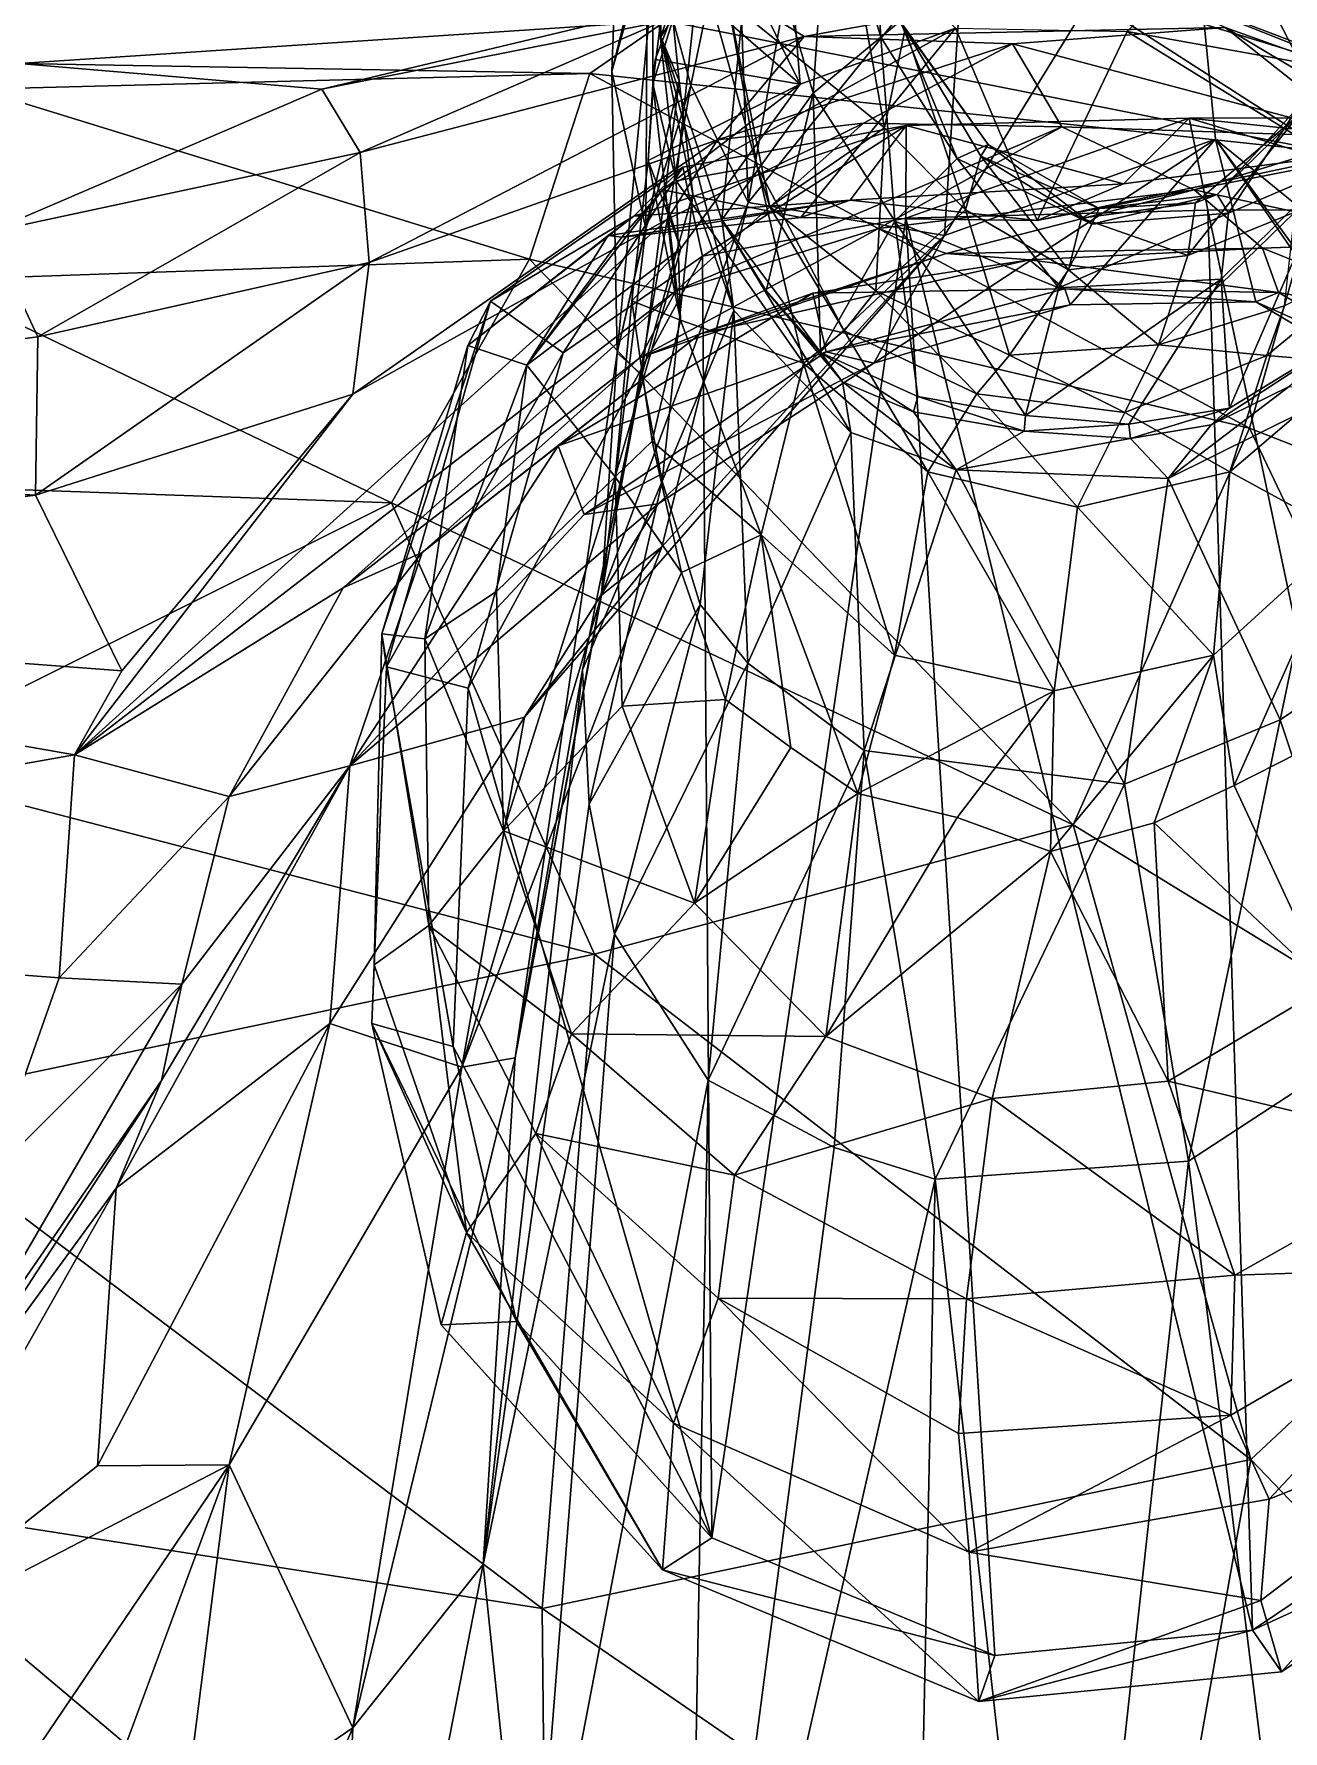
# Model space of a CAD drawing. Extents: x -0.26 to 0.26, y -1.1 to 1.11.
# Drawn here: x 0.0742 to 0.1836, y 0.744 to 0.8927 of the extents above; entities that cross this region are included whole.
import ezdxf

# ---------------------------------------------------------------- set-up
doc = ezdxf.new("R2010")
doc.units = 0
doc.layers.add('ZEBRA$LWO', color=1, linetype='CONTINUOUS')

msp = doc.modelspace()

# ---------------------------------------------------------------- linework, layer by layer
at = {"layer": 'ZEBRA$LWO'}
for points in [[(0.12909, 0.89244, 0.50943), (0.12852, 0.90753, 0.51658), (0.1393, 0.92347, 0.48211)], [(0.1373, 0.90521, 0.47294), (0.12909, 0.89244, 0.50943), (0.1393, 0.92347, 0.48211)], [(0.1357, 0.9072, 0.59267), (0.13675, 0.87795, 0.65113), (0.14386, 0.91793, 0.60715)], [(0.13675, 0.87795, 0.65113), (0.15564, 0.90132, 0.65645), (0.14386, 0.91793, 0.60715)], [(0.1248, 0.88942, 0.58368), (0.12792, 0.90214, 0.5841), (0.12579, 0.91569, 0.55968)], [(0.12908, 0.90463, 0.53537), (0.1248, 0.88942, 0.58368), (0.12579, 0.91569, 0.55968)], [(0.13387, 0.90344, 0.11984), (0.13963, 0.90881, 0.12067), (0.1413, 0.8883, 0.09453)], [(0.15491, 0.8932, 0.09333), (0.1413, 0.8883, 0.09453), (0.13963, 0.90881, 0.12067)], [(0.1438, 0.90766, 0.41906), (0.14732, 0.90909, 0.31534), (0.14838, 0.89243, 0.41516)], [(0.15007, 0.89382, 0.3609), (0.14838, 0.89243, 0.41516), (0.14732, 0.90909, 0.31534)], [(0.15394, 0.87505, 0.70804), (0.17767, 0.8835, 0.71496), (0.17513, 0.90944, 0.6594)], [(0.15564, 0.90132, 0.65645), (0.15394, 0.87505, 0.70804), (0.17513, 0.90944, 0.6594)], [(0.18532, 0.90877, 0.12072), (0.18459, 0.89029, 0.09337), (0.16993, 0.89292, 0.09315)], [(0.19653, 0.86815, 0.70785), (0.19295, 0.89633, 0.65559), (0.17513, 0.90944, 0.6594)], [(0.17767, 0.8835, 0.71496), (0.19653, 0.86815, 0.70785), (0.17513, 0.90944, 0.6594)], [(0.1357, 0.9072, 0.59267), (0.12792, 0.90214, 0.5841), (0.13173, 0.88823, 0.60837)], [(0.12852, 0.90753, 0.51658), (0.12909, 0.89244, 0.50943), (0.12908, 0.90463, 0.53537)], [(0.13675, 0.87795, 0.65113), (0.1357, 0.9072, 0.59267), (0.13173, 0.88823, 0.60837)], [(0.1373, 0.90521, 0.47294), (0.1438, 0.90766, 0.41906), (0.14244, 0.88753, 0.46525)], [(0.1438, 0.90766, 0.41906), (0.14838, 0.89243, 0.41516), (0.14244, 0.88753, 0.46525)], [(0.13062, 0.90602, 0.14025), (0.12841, 0.88834, 0.14063), (0.12836, 0.89873, 0.16842)], [(0.13062, 0.90602, 0.14025), (0.13114, 0.89713, 0.12066), (0.12841, 0.88834, 0.14063)], [(0.1248, 0.88942, 0.58368), (0.12908, 0.90463, 0.53537), (0.12528, 0.86476, 0.60342)], [(0.12528, 0.86476, 0.60342), (0.12908, 0.90463, 0.53537), (0.13072, 0.8886, 0.54796)], [(0.12908, 0.90463, 0.53537), (0.12909, 0.89244, 0.50943), (0.13072, 0.8886, 0.54796)], [(0.1373, 0.90521, 0.47294), (0.13445, 0.87642, 0.51104), (0.12909, 0.89244, 0.50943)], [(0.14244, 0.88753, 0.46525), (0.13445, 0.87642, 0.51104), (0.1373, 0.90521, 0.47294)], [(0.1413, 0.8883, 0.09453), (0.13114, 0.89713, 0.12066), (0.13387, 0.90344, 0.11984)], [(0.1248, 0.88942, 0.58368), (0.1278, 0.87564, 0.608), (0.12792, 0.90214, 0.5841)], [(0.12792, 0.90214, 0.5841), (0.1278, 0.87564, 0.608), (0.13173, 0.88823, 0.60837)], [(0.1456, 0.90169, 0.24518), (0.13497, 0.89557, 0.20434), (0.14869, 0.88447, 0.24436)], [(0.15394, 0.87505, 0.70804), (0.15564, 0.90132, 0.65645), (0.13675, 0.87795, 0.65113)], [(0.14869, 0.88447, 0.24436), (0.1505, 0.89311, 0.30582), (0.1456, 0.90169, 0.24518)], [(0.13045, 0.87983, 0.16866), (0.13251, 0.89913, 0.18633), (0.12836, 0.89873, 0.16842)], [(0.12836, 0.89873, 0.16842), (0.12841, 0.88834, 0.14063), (0.13045, 0.87983, 0.16866)], [(0.13753, 0.88108, 0.18642), (0.13251, 0.89913, 0.18633), (0.13045, 0.87983, 0.16866)], [(0.13753, 0.88108, 0.18642), (0.13497, 0.89557, 0.20434), (0.13251, 0.89913, 0.18633)], [(0.13529, 0.89644, 1.02594), (0.0994, 0.88786, 1.05006), (0.12955, 0.89386, 1.0734)], [(0.13529, 0.89644, 1.02594), (0.10276, 0.88231, 1.01723), (0.0994, 0.88786, 1.05006)], [(0.10276, 0.88231, 1.01723), (0.13529, 0.89644, 1.02594), (0.14166, 0.89248, 0.98624)], [(0.12841, 0.88834, 0.14063), (0.13114, 0.89713, 0.12066), (0.1286, 0.89046, 0.11693)], [(0.1286, 0.89046, 0.11693), (0.13114, 0.89713, 0.12066), (0.1413, 0.8883, 0.09453)], [(0.16423, 0.89739, 1.04369), (0.12955, 0.89386, 1.0734), (0.18753, 0.88239, 1.0994)], [(0.13529, 0.89644, 1.02594), (0.16993, 0.89759, 1.0053), (0.14166, 0.89248, 0.98624)], [(0.16993, 0.89759, 1.0053), (0.17851, 0.89327, 0.96837), (0.14166, 0.89248, 0.98624)], [(0.16993, 0.89759, 1.0053), (0.16423, 0.89739, 1.04369), (0.19599, 0.88765, 1.03406)], [(0.19599, 0.88765, 1.03406), (0.16423, 0.89739, 1.04369), (0.18753, 0.88239, 1.0994)], [(0.20184, 0.88492, 0.99163), (0.16993, 0.89759, 1.0053), (0.19599, 0.88765, 1.03406)], [(0.20184, 0.88492, 0.99163), (0.17851, 0.89327, 0.96837), (0.16993, 0.89759, 1.0053)], [(0.13865, 0.87757, 0.20368), (0.13497, 0.89557, 0.20434), (0.13753, 0.88108, 0.18642)], [(0.13497, 0.89557, 0.20434), (0.13865, 0.87757, 0.20368), (0.14869, 0.88447, 0.24436)], [(0.12955, 0.89386, 1.0734), (0.07292, 0.8901, 1.0899), (0.12288, 0.88924, 1.13991)], [(0.07292, 0.8901, 1.0899), (0.12955, 0.89386, 1.0734), (0.0994, 0.88786, 1.05006)], [(0.12955, 0.89386, 1.0734), (0.12288, 0.88924, 1.13991), (0.18753, 0.88239, 1.0994)], [(0.15505, 0.8818, 0.41092), (0.14838, 0.89243, 0.41516), (0.15007, 0.89382, 0.3609)], [(0.15777, 0.88303, 0.35935), (0.15505, 0.8818, 0.41092), (0.15007, 0.89382, 0.3609)], [(0.15007, 0.89382, 0.3609), (0.1505, 0.89311, 0.30582), (0.15777, 0.88303, 0.35935)], [(0.10355, 0.87269, 0.98981), (0.10276, 0.88231, 1.01723), (0.14166, 0.89248, 0.98624)], [(0.13406, 0.88342, 0.95891), (0.10355, 0.87269, 0.98981), (0.14166, 0.89248, 0.98624)], [(0.13548, 0.86848, 0.54179), (0.12909, 0.89244, 0.50943), (0.13445, 0.87642, 0.51104)], [(0.13191, 0.87868, 0.54497), (0.12909, 0.89244, 0.50943), (0.13548, 0.86848, 0.54179)], [(0.12909, 0.89244, 0.50943), (0.13191, 0.87868, 0.54497), (0.13072, 0.8886, 0.54796)], [(0.15491, 0.8932, 0.09333), (0.12926, 0.87904, 0.06566), (0.1413, 0.8883, 0.09453)], [(0.15491, 0.8932, 0.09333), (0.14136, 0.87662, 0.04307), (0.12926, 0.87904, 0.06566)], [(0.15991, 0.89183, 0.94774), (0.13406, 0.88342, 0.95891), (0.14166, 0.89248, 0.98624)], [(0.14136, 0.87662, 0.04307), (0.15491, 0.8932, 0.09333), (0.16205, 0.87636, 0.04014)], [(0.17851, 0.89327, 0.96837), (0.15991, 0.89183, 0.94774), (0.14166, 0.89248, 0.98624)], [(0.14244, 0.88753, 0.46525), (0.14838, 0.89243, 0.41516), (0.1496, 0.87629, 0.4598)], [(0.15505, 0.8818, 0.41092), (0.1496, 0.87629, 0.4598), (0.14838, 0.89243, 0.41516)], [(0.14869, 0.88447, 0.24436), (0.15579, 0.87731, 0.24793), (0.1505, 0.89311, 0.30582)], [(0.15712, 0.882, 0.30488), (0.15777, 0.88303, 0.35935), (0.1505, 0.89311, 0.30582)], [(0.15712, 0.882, 0.30488), (0.1505, 0.89311, 0.30582), (0.15579, 0.87731, 0.24793)], [(0.15491, 0.8932, 0.09333), (0.16993, 0.89292, 0.09315), (0.16205, 0.87636, 0.04014)], [(0.19061, 0.8837, 0.92411), (0.15991, 0.89183, 0.94774), (0.17851, 0.89327, 0.96837)], [(0.16993, 0.89292, 0.09315), (0.18791, 0.88181, 0.04193), (0.16205, 0.87636, 0.04014)], [(0.18459, 0.89029, 0.09337), (0.18791, 0.88181, 0.04193), (0.16993, 0.89292, 0.09315)], [(0.17851, 0.89327, 0.96837), (0.20184, 0.88492, 0.99163), (0.2104, 0.87428, 0.954)], [(0.19061, 0.8837, 0.92411), (0.17851, 0.89327, 0.96837), (0.2104, 0.87428, 0.954)], [(0.1413, 0.8883, 0.09453), (0.12798, 0.88161, 0.11502), (0.1286, 0.89046, 0.11693)], [(0.1286, 0.89046, 0.11693), (0.12798, 0.88161, 0.11502), (0.12841, 0.88834, 0.14063)], [(0.15991, 0.89183, 0.94774), (0.14686, 0.88489, 0.9319), (0.13406, 0.88342, 0.95891)], [(0.14686, 0.88489, 0.9319), (0.15991, 0.89183, 0.94774), (0.16422, 0.88456, 0.91773)], [(0.15991, 0.89183, 0.94774), (0.19061, 0.8837, 0.92411), (0.16422, 0.88456, 0.91773)], [(0.07292, 0.8901, 1.0899), (0.06928, 0.88786, 1.15517), (0.12288, 0.88924, 1.13991)], [(0.12288, 0.88924, 1.13991), (0.06928, 0.88786, 1.15517), (0.11761, 0.87297, 1.19137)], [(0.0994, 0.88786, 1.05006), (0.07022, 0.87534, 1.03947), (0.07292, 0.8901, 1.0899)], [(0.12288, 0.88924, 1.13991), (0.11761, 0.87297, 1.19137), (0.18065, 0.85816, 1.17613)], [(0.18753, 0.88239, 1.0994), (0.12288, 0.88924, 1.13991), (0.18065, 0.85816, 1.17613)], [(0.1278, 0.87564, 0.608), (0.1248, 0.88942, 0.58368), (0.12528, 0.86476, 0.60342)], [(0.06928, 0.88786, 1.15517), (0.06481, 0.87115, 1.21179), (0.11761, 0.87297, 1.19137)], [(0.0994, 0.88786, 1.05006), (0.10276, 0.88231, 1.01723), (0.07022, 0.87534, 1.03947)], [(0.13173, 0.88823, 0.60837), (0.1239, 0.84354, 0.65109), (0.13675, 0.87795, 0.65113)], [(0.13173, 0.88823, 0.60837), (0.1278, 0.87564, 0.608), (0.1239, 0.84354, 0.65109)], [(0.12743, 0.86284, 0.57875), (0.12528, 0.86476, 0.60342), (0.13072, 0.8886, 0.54796)], [(0.13191, 0.87868, 0.54497), (0.12743, 0.86284, 0.57875), (0.13072, 0.8886, 0.54796)], [(0.13083, 0.86762, 0.14065), (0.12841, 0.88834, 0.14063), (0.12798, 0.88161, 0.11502)], [(0.1413, 0.8883, 0.09453), (0.13084, 0.87392, 0.09725), (0.12798, 0.88161, 0.11502)], [(0.13083, 0.86762, 0.14065), (0.13045, 0.87983, 0.16866), (0.12841, 0.88834, 0.14063)], [(0.13084, 0.87392, 0.09725), (0.1413, 0.8883, 0.09453), (0.12926, 0.87904, 0.06566)], [(0.13833, 0.87021, 0.5084), (0.13445, 0.87642, 0.51104), (0.14244, 0.88753, 0.46525)], [(0.14308, 0.86479, 0.50754), (0.13833, 0.87021, 0.5084), (0.14244, 0.88753, 0.46525)], [(0.1496, 0.87629, 0.4598), (0.14308, 0.86479, 0.50754), (0.14244, 0.88753, 0.46525)], [(0.18489, 0.88624, 0.36129), (0.17782, 0.87864, 0.35959), (0.1849, 0.88556, 0.30604)], [(0.17882, 0.87701, 0.41103), (0.17782, 0.87864, 0.35959), (0.18489, 0.88624, 0.36129)], [(0.188, 0.88095, 0.45896), (0.17882, 0.87701, 0.41103), (0.18489, 0.88624, 0.36129)], [(0.15059, 0.88469, 0.00948), (0.13103, 0.88102, 0.00948), (0.12675, 0.87673, 0.02046)], [(0.12675, 0.87673, 0.02046), (0.14569, 0.87815, 0.02373), (0.15059, 0.88469, 0.00948)], [(0.13406, 0.88342, 0.95891), (0.14686, 0.88489, 0.9319), (0.12969, 0.87647, 0.94011)], [(0.14686, 0.88489, 0.9319), (0.13042, 0.87019, 0.91968), (0.12969, 0.87647, 0.94011)], [(0.13042, 0.87019, 0.91968), (0.14686, 0.88489, 0.9319), (0.16422, 0.88456, 0.91773)], [(0.14816, 0.87565, 0.89942), (0.13042, 0.87019, 0.91968), (0.16422, 0.88456, 0.91773)], [(0.13276, 0.87325, 0.00033), (0.13103, 0.88102, 0.00948), (0.15059, 0.88469, 0.00948)], [(0.15055, 0.87658, 0.00033), (0.13276, 0.87325, 0.00033), (0.15059, 0.88469, 0.00948)], [(0.15059, 0.88469, 0.00948), (0.14569, 0.87815, 0.02373), (0.16963, 0.87956, 0.02107)], [(0.1758, 0.87905, 0.88434), (0.14816, 0.87565, 0.89942), (0.16422, 0.88456, 0.91773)], [(0.15055, 0.87658, 0.00033), (0.15059, 0.88469, 0.00948), (0.17537, 0.88532, 0.00948)], [(0.177, 0.87726, 0.00033), (0.15055, 0.87658, 0.00033), (0.17537, 0.88532, 0.00948)], [(0.16963, 0.87956, 0.02107), (0.17537, 0.88532, 0.00948), (0.15059, 0.88469, 0.00948)], [(0.19061, 0.8837, 0.92411), (0.1758, 0.87905, 0.88434), (0.16422, 0.88456, 0.91773)], [(0.16963, 0.87956, 0.02107), (0.19649, 0.88313, 0.0236), (0.17537, 0.88532, 0.00948)], [(0.17592, 0.8779, 0.30497), (0.17526, 0.87331, 0.24838), (0.1849, 0.88556, 0.30604)], [(0.18461, 0.87708, 0.24519), (0.1849, 0.88556, 0.30604), (0.17526, 0.87331, 0.24838)], [(0.17537, 0.88532, 0.00948), (0.19999, 0.88536, 0.00948), (0.20196, 0.8773, 0.00033)], [(0.19649, 0.88313, 0.0236), (0.19999, 0.88536, 0.00948), (0.17537, 0.88532, 0.00948)], [(0.20196, 0.8773, 0.00033), (0.177, 0.87726, 0.00033), (0.17537, 0.88532, 0.00948)], [(0.17592, 0.8779, 0.30497), (0.1849, 0.88556, 0.30604), (0.17782, 0.87864, 0.35959)], [(0.10212, 0.86116, 0.96569), (0.13406, 0.88342, 0.95891), (0.12969, 0.87647, 0.94011)], [(0.13406, 0.88342, 0.95891), (0.10212, 0.86116, 0.96569), (0.10355, 0.87269, 0.98981)], [(0.13865, 0.87757, 0.20368), (0.14793, 0.87019, 0.2033), (0.14869, 0.88447, 0.24436)], [(0.15394, 0.87505, 0.70804), (0.14775, 0.86387, 0.76517), (0.17767, 0.8835, 0.71496)], [(0.17767, 0.8835, 0.71496), (0.14775, 0.86387, 0.76517), (0.16495, 0.86897, 0.7732)], [(0.14793, 0.87019, 0.2033), (0.15579, 0.87731, 0.24793), (0.14869, 0.88447, 0.24436)], [(0.15505, 0.8818, 0.41092), (0.15777, 0.88303, 0.35935), (0.16685, 0.87605, 0.40949)], [(0.15777, 0.88303, 0.35935), (0.15712, 0.882, 0.30488), (0.16748, 0.87742, 0.35836)], [(0.16748, 0.87742, 0.35836), (0.16685, 0.87605, 0.40949), (0.15777, 0.88303, 0.35935)], [(0.16963, 0.87956, 0.02107), (0.16205, 0.87636, 0.04014), (0.19649, 0.88313, 0.0236)], [(0.18791, 0.88181, 0.04193), (0.19649, 0.88313, 0.0236), (0.16205, 0.87636, 0.04014)], [(0.16495, 0.86897, 0.7732), (0.18121, 0.86923, 0.77858), (0.17767, 0.8835, 0.71496)], [(0.1758, 0.87905, 0.88434), (0.19061, 0.8837, 0.92411), (0.19665, 0.87448, 0.87718)], [(0.19653, 0.86815, 0.70785), (0.17767, 0.8835, 0.71496), (0.20037, 0.85232, 0.76675)], [(0.19195, 0.86288, 0.77362), (0.20037, 0.85232, 0.76675), (0.17767, 0.8835, 0.71496)], [(0.18121, 0.86923, 0.77858), (0.19195, 0.86288, 0.77362), (0.17767, 0.8835, 0.71496)], [(0.10276, 0.88231, 1.01723), (0.07455, 0.86617, 1.0118), (0.07022, 0.87534, 1.03947)], [(0.10355, 0.87269, 0.98981), (0.07455, 0.86617, 1.0118), (0.10276, 0.88231, 1.01723)], [(0.12656, 0.86932, 0.11312), (0.12798, 0.88161, 0.11502), (0.13084, 0.87392, 0.09725)], [(0.13083, 0.86762, 0.14065), (0.12798, 0.88161, 0.11502), (0.12656, 0.86932, 0.11312)], [(0.1496, 0.87629, 0.4598), (0.15505, 0.8818, 0.41092), (0.16396, 0.87047, 0.45791)], [(0.15505, 0.8818, 0.41092), (0.16685, 0.87605, 0.40949), (0.16396, 0.87047, 0.45791)], [(0.15712, 0.882, 0.30488), (0.15579, 0.87731, 0.24793), (0.16479, 0.87205, 0.24777)], [(0.15712, 0.882, 0.30488), (0.16594, 0.87656, 0.30422), (0.16748, 0.87742, 0.35836)], [(0.16594, 0.87656, 0.30422), (0.15712, 0.882, 0.30488), (0.16479, 0.87205, 0.24777)], [(0.18753, 0.88239, 1.0994), (0.18065, 0.85816, 1.17613), (0.22106, 0.84231, 1.14927)], [(0.12055, 0.86477, 0.00033), (0.11417, 0.86931, 0.00948), (0.13103, 0.88102, 0.00948)], [(0.12675, 0.87673, 0.02046), (0.13103, 0.88102, 0.00948), (0.11417, 0.86931, 0.00948)], [(0.13276, 0.87325, 0.00033), (0.12055, 0.86477, 0.00033), (0.13103, 0.88102, 0.00948)], [(0.14159, 0.86386, 0.16851), (0.13753, 0.88108, 0.18642), (0.13045, 0.87983, 0.16866)], [(0.14516, 0.86669, 0.18602), (0.13753, 0.88108, 0.18642), (0.14159, 0.86386, 0.16851)], [(0.14516, 0.86669, 0.18602), (0.13865, 0.87757, 0.20368), (0.13753, 0.88108, 0.18642)], [(0.17891, 0.85993, 0.50674), (0.17818, 0.87121, 0.45955), (0.188, 0.88095, 0.45896)], [(0.17882, 0.87701, 0.41103), (0.188, 0.88095, 0.45896), (0.17818, 0.87121, 0.45955)], [(0.18989, 0.86664, 0.50785), (0.17891, 0.85993, 0.50674), (0.188, 0.88095, 0.45896)], [(0.11737, 0.8637, 0.05783), (0.12926, 0.87904, 0.06566), (0.12568, 0.87491, 0.04474)], [(0.11737, 0.8637, 0.05783), (0.13084, 0.87392, 0.09725), (0.12926, 0.87904, 0.06566)], [(0.14136, 0.87662, 0.04307), (0.12568, 0.87491, 0.04474), (0.12926, 0.87904, 0.06566)], [(0.12923, 0.85352, 0.57605), (0.12743, 0.86284, 0.57875), (0.13191, 0.87868, 0.54497)], [(0.12923, 0.85352, 0.57605), (0.13191, 0.87868, 0.54497), (0.13548, 0.86848, 0.54179)], [(0.13045, 0.87983, 0.16866), (0.13083, 0.86762, 0.14065), (0.14159, 0.86386, 0.16851)], [(0.16963, 0.87956, 0.02107), (0.14569, 0.87815, 0.02373), (0.16205, 0.87636, 0.04014)], [(0.14816, 0.87565, 0.89942), (0.1758, 0.87905, 0.88434), (0.1541, 0.87347, 0.87141)], [(0.1541, 0.87347, 0.87141), (0.1758, 0.87905, 0.88434), (0.18178, 0.87394, 0.84845)], [(0.17882, 0.87701, 0.41103), (0.16685, 0.87605, 0.40949), (0.17782, 0.87864, 0.35959)], [(0.16748, 0.87742, 0.35836), (0.17782, 0.87864, 0.35959), (0.16685, 0.87605, 0.40949)], [(0.17592, 0.8779, 0.30497), (0.17782, 0.87864, 0.35959), (0.16748, 0.87742, 0.35836)], [(0.1758, 0.87905, 0.88434), (0.19665, 0.87448, 0.87718), (0.18178, 0.87394, 0.84845)], [(0.13675, 0.87795, 0.65113), (0.1239, 0.84354, 0.65109), (0.12918, 0.84779, 0.69874)], [(0.14569, 0.87815, 0.02373), (0.12448, 0.87506, 0.03698), (0.12568, 0.87491, 0.04474)], [(0.14569, 0.87815, 0.02373), (0.12675, 0.87673, 0.02046), (0.12448, 0.87506, 0.03698)], [(0.12568, 0.87491, 0.04474), (0.14136, 0.87662, 0.04307), (0.14569, 0.87815, 0.02373)], [(0.12918, 0.84779, 0.69874), (0.15394, 0.87505, 0.70804), (0.13675, 0.87795, 0.65113)], [(0.14793, 0.87019, 0.2033), (0.13865, 0.87757, 0.20368), (0.14516, 0.86669, 0.18602)], [(0.14569, 0.87815, 0.02373), (0.14136, 0.87662, 0.04307), (0.16205, 0.87636, 0.04014)], [(0.14793, 0.87019, 0.2033), (0.15964, 0.86456, 0.20324), (0.15579, 0.87731, 0.24793)], [(0.15055, 0.87658, 0.00033), (0.177, 0.87726, 0.00033), (0.1809, 0.75288, 0.00033)], [(0.16479, 0.87205, 0.24777), (0.15579, 0.87731, 0.24793), (0.15964, 0.86456, 0.20324)], [(0.17592, 0.8779, 0.30497), (0.16594, 0.87656, 0.30422), (0.17526, 0.87331, 0.24838)], [(0.16594, 0.87656, 0.30422), (0.17592, 0.8779, 0.30497), (0.16748, 0.87742, 0.35836)], [(0.17267, 0.86547, 0.20355), (0.18373, 0.8689, 0.20418), (0.18461, 0.87708, 0.24519)], [(0.17526, 0.87331, 0.24838), (0.17267, 0.86547, 0.20355), (0.18461, 0.87708, 0.24519)], [(0.177, 0.87726, 0.00033), (0.20196, 0.8773, 0.00033), (0.20052, 0.76605, 0.00033)], [(0.20052, 0.76605, 0.00033), (0.1809, 0.75288, 0.00033), (0.177, 0.87726, 0.00033)], [(0.07776, 0.82956, 0.94774), (0.10212, 0.86116, 0.96569), (0.12969, 0.87647, 0.94011)], [(0.13042, 0.87019, 0.91968), (0.07776, 0.82956, 0.94774), (0.12969, 0.87647, 0.94011)], [(0.11417, 0.86931, 0.00948), (0.11219, 0.8654, 0.02754), (0.12675, 0.87673, 0.02046)], [(0.12675, 0.87673, 0.02046), (0.11219, 0.8654, 0.02754), (0.12448, 0.87506, 0.03698)], [(0.1278, 0.87564, 0.608), (0.12528, 0.86476, 0.60342), (0.1239, 0.84354, 0.65109)], [(0.13042, 0.87019, 0.91968), (0.14816, 0.87565, 0.89942), (0.12729, 0.86435, 0.89214)], [(0.14816, 0.87565, 0.89942), (0.1541, 0.87347, 0.87141), (0.12729, 0.86435, 0.89214)], [(0.13357, 0.76097, 0.00033), (0.13276, 0.87325, 0.00033), (0.15055, 0.87658, 0.00033)], [(0.15835, 0.75067, 0.00033), (0.13357, 0.76097, 0.00033), (0.15055, 0.87658, 0.00033)], [(0.13445, 0.87642, 0.51104), (0.145, 0.86223, 0.52879), (0.14573, 0.85779, 0.54937)], [(0.13833, 0.87021, 0.5084), (0.145, 0.86223, 0.52879), (0.13445, 0.87642, 0.51104)], [(0.13548, 0.86848, 0.54179), (0.13445, 0.87642, 0.51104), (0.14573, 0.85779, 0.54937)], [(0.15162, 0.86094, 0.50608), (0.14308, 0.86479, 0.50754), (0.1496, 0.87629, 0.4598)], [(0.1496, 0.87629, 0.4598), (0.16103, 0.85927, 0.50509), (0.15162, 0.86094, 0.50608)], [(0.16396, 0.87047, 0.45791), (0.16103, 0.85927, 0.50509), (0.1496, 0.87629, 0.4598)], [(0.1809, 0.75288, 0.00033), (0.15835, 0.75067, 0.00033), (0.15055, 0.87658, 0.00033)], [(0.17882, 0.87701, 0.41103), (0.17818, 0.87121, 0.45955), (0.16396, 0.87047, 0.45791)], [(0.16685, 0.87605, 0.40949), (0.17882, 0.87701, 0.41103), (0.16396, 0.87047, 0.45791)], [(0.16479, 0.87205, 0.24777), (0.17526, 0.87331, 0.24838), (0.16594, 0.87656, 0.30422)], [(0, 0.85657, 1.01883), (0.07022, 0.87534, 1.03947), (0.07455, 0.86617, 1.0118)], [(0.11219, 0.8654, 0.02754), (0.11737, 0.8637, 0.05783), (0.12448, 0.87506, 0.03698)], [(0.15394, 0.87505, 0.70804), (0.12918, 0.84779, 0.69874), (0.11716, 0.83286, 0.75024)], [(0.15394, 0.87505, 0.70804), (0.11716, 0.83286, 0.75024), (0.12888, 0.85154, 0.76283)], [(0.11737, 0.8637, 0.05783), (0.12568, 0.87491, 0.04474), (0.12448, 0.87506, 0.03698)], [(0.12888, 0.85154, 0.76283), (0.14775, 0.86387, 0.76517), (0.15394, 0.87505, 0.70804)], [(0.19665, 0.87448, 0.87718), (0.19832, 0.86737, 0.83965), (0.18178, 0.87394, 0.84845)], [(0.1055, 0.85162, 1.23908), (0.11761, 0.87297, 1.19137), (0.06481, 0.87115, 1.21179)], [(0.10355, 0.87269, 0.98981), (0.10212, 0.86116, 0.96569), (0.07435, 0.85231, 0.98462)], [(0.07455, 0.86617, 1.0118), (0.10355, 0.87269, 0.98981), (0.07435, 0.85231, 0.98462)], [(0.11761, 0.87297, 1.19137), (0.1055, 0.85162, 1.23908), (0.16521, 0.82344, 1.22453)], [(0.11222, 0.83541, 0.00033), (0.12055, 0.86477, 0.00033), (0.13276, 0.87325, 0.00033)], [(0.11222, 0.83541, 0.00033), (0.13276, 0.87325, 0.00033), (0.13357, 0.76097, 0.00033)], [(0.12511, 0.85391, 0.09927), (0.13084, 0.87392, 0.09725), (0.11737, 0.8637, 0.05783)], [(0.16521, 0.82344, 1.22453), (0.18065, 0.85816, 1.17613), (0.11761, 0.87297, 1.19137)], [(0.12656, 0.86932, 0.11312), (0.13084, 0.87392, 0.09725), (0.12511, 0.85391, 0.09927)], [(0.1541, 0.87347, 0.87141), (0.13254, 0.86643, 0.85933), (0.12729, 0.86435, 0.89214)], [(0.1614, 0.87292, 0.83834), (0.13254, 0.86643, 0.85933), (0.1541, 0.87347, 0.87141)], [(0.13254, 0.86643, 0.85933), (0.1614, 0.87292, 0.83834), (0.14242, 0.86999, 0.83131)], [(0.1614, 0.87292, 0.83834), (0.16447, 0.87038, 0.80552), (0.14242, 0.86999, 0.83131)], [(0.1614, 0.87292, 0.83834), (0.1541, 0.87347, 0.87141), (0.18178, 0.87394, 0.84845)], [(0.18318, 0.87005, 0.8142), (0.1614, 0.87292, 0.83834), (0.18178, 0.87394, 0.84845)], [(0.16447, 0.87038, 0.80552), (0.1614, 0.87292, 0.83834), (0.18318, 0.87005, 0.8142)], [(0.17267, 0.86547, 0.20355), (0.17526, 0.87331, 0.24838), (0.16479, 0.87205, 0.24777)], [(0.19832, 0.86737, 0.83965), (0.18318, 0.87005, 0.8142), (0.18178, 0.87394, 0.84845)], [(0.19359, 0.87395, 0.18641), (0.18216, 0.86453, 0.18601), (0.19007, 0.86386, 0.1685)], [(0.19359, 0.87395, 0.18641), (0.18373, 0.8689, 0.20418), (0.18216, 0.86453, 0.18601)], [(0.06481, 0.87115, 1.21179), (0.06173, 0.85317, 1.24788), (0.1055, 0.85162, 1.23908)], [(0.15964, 0.86456, 0.20324), (0.17267, 0.86547, 0.20355), (0.16479, 0.87205, 0.24777)], [(0.17008, 0.85851, 0.50572), (0.16103, 0.85927, 0.50509), (0.17818, 0.87121, 0.45955)], [(0.16396, 0.87047, 0.45791), (0.17818, 0.87121, 0.45955), (0.16103, 0.85927, 0.50509)], [(0.17891, 0.85993, 0.50674), (0.17008, 0.85851, 0.50572), (0.17818, 0.87121, 0.45955)], [(0.10128, 0.84418, 0.91095), (0.07776, 0.82956, 0.94774), (0.13042, 0.87019, 0.91968)], [(0.10128, 0.84418, 0.91095), (0.13042, 0.87019, 0.91968), (0.12729, 0.86435, 0.89214)], [(0.12011, 0.85662, 0.82902), (0.13254, 0.86643, 0.85933), (0.14242, 0.86999, 0.83131)], [(0.14357, 0.86485, 0.79934), (0.12011, 0.85662, 0.82902), (0.14242, 0.86999, 0.83131)], [(0.145, 0.86223, 0.52879), (0.13833, 0.87021, 0.5084), (0.14308, 0.86479, 0.50754)], [(0.16447, 0.87038, 0.80552), (0.14357, 0.86485, 0.79934), (0.14242, 0.86999, 0.83131)], [(0.16495, 0.86897, 0.7732), (0.14357, 0.86485, 0.79934), (0.16447, 0.87038, 0.80552)], [(0.15678, 0.86117, 0.1858), (0.14793, 0.87019, 0.2033), (0.14516, 0.86669, 0.18602)], [(0.15964, 0.86456, 0.20324), (0.14793, 0.87019, 0.2033), (0.15678, 0.86117, 0.1858)], [(0.16447, 0.87038, 0.80552), (0.18318, 0.87005, 0.8142), (0.18121, 0.86923, 0.77858)], [(0.16495, 0.86897, 0.7732), (0.16447, 0.87038, 0.80552), (0.18121, 0.86923, 0.77858)], [(0.18318, 0.87005, 0.8142), (0.19604, 0.86262, 0.80632), (0.18121, 0.86923, 0.77858)], [(0.18318, 0.87005, 0.8142), (0.19832, 0.86737, 0.83965), (0.19604, 0.86262, 0.80632)], [(0.11417, 0.86931, 0.00948), (0.10508, 0.83728, 0.00948), (0.10466, 0.84016, 0.02394)], [(0.10466, 0.84016, 0.02394), (0.11219, 0.8654, 0.02754), (0.11417, 0.86931, 0.00948)], [(0.10508, 0.83728, 0.00948), (0.11417, 0.86931, 0.00948), (0.12055, 0.86477, 0.00033)], [(0.12833, 0.85704, 0.11518), (0.12656, 0.86932, 0.11312), (0.12511, 0.85391, 0.09927)], [(0.12656, 0.86932, 0.11312), (0.12833, 0.85704, 0.11518), (0.13083, 0.86762, 0.14065)], [(0.13255, 0.84272, 0.57745), (0.12923, 0.85352, 0.57605), (0.13548, 0.86848, 0.54179)], [(0.13255, 0.84272, 0.57745), (0.13548, 0.86848, 0.54179), (0.13673, 0.83758, 0.5811)], [(0.13673, 0.83758, 0.5811), (0.13548, 0.86848, 0.54179), (0.14573, 0.85779, 0.54937)], [(0.14357, 0.86485, 0.79934), (0.16495, 0.86897, 0.7732), (0.14775, 0.86387, 0.76517)], [(0.18373, 0.8689, 0.20418), (0.17267, 0.86547, 0.20355), (0.18216, 0.86453, 0.18601)], [(0.19604, 0.86262, 0.80632), (0.19195, 0.86288, 0.77362), (0.18121, 0.86923, 0.77858)], [(0.13083, 0.86762, 0.14065), (0.12833, 0.85704, 0.11518), (0.13789, 0.84883, 0.14042)], [(0.13083, 0.86762, 0.14065), (0.13789, 0.84883, 0.14042), (0.14159, 0.86386, 0.16851)], [(0.15249, 0.85435, 0.16837), (0.14516, 0.86669, 0.18602), (0.14159, 0.86386, 0.16851)], [(0.15678, 0.86117, 0.1858), (0.14516, 0.86669, 0.18602), (0.15249, 0.85435, 0.16837)], [(0.07455, 0.86617, 1.0118), (0.07435, 0.85231, 0.98462), (0, 0.85657, 1.01883)], [(0.11219, 0.8654, 0.02754), (0.10466, 0.84016, 0.02394), (0.10843, 0.83971, 0.04638)], [(0.13254, 0.86643, 0.85933), (0.10821, 0.84728, 0.86428), (0.12729, 0.86435, 0.89214)], [(0.12011, 0.85662, 0.82902), (0.10821, 0.84728, 0.86428), (0.13254, 0.86643, 0.85933)], [(0.10843, 0.83971, 0.04638), (0.11737, 0.8637, 0.05783), (0.11219, 0.8654, 0.02754)], [(0.17267, 0.86547, 0.20355), (0.15964, 0.86456, 0.20324), (0.16972, 0.85954, 0.18579)], [(0.18216, 0.86453, 0.18601), (0.17267, 0.86547, 0.20355), (0.16972, 0.85954, 0.18579)], [(0.18989, 0.86664, 0.50785), (0.17729, 0.85847, 0.52799), (0.17891, 0.85993, 0.50674)], [(0.17729, 0.85847, 0.52799), (0.18989, 0.86664, 0.50785), (0.18412, 0.86182, 0.52865)], [(0.10821, 0.84728, 0.86428), (0.10128, 0.84418, 0.91095), (0.12729, 0.86435, 0.89214)], [(0.12055, 0.86477, 0.00033), (0.11222, 0.83541, 0.00033), (0.10508, 0.83728, 0.00948)], [(0.11737, 0.8637, 0.05783), (0.10843, 0.83971, 0.04638), (0.1147, 0.84386, 0.06855)], [(0.11737, 0.8637, 0.05783), (0.1147, 0.84386, 0.06855), (0.12511, 0.85391, 0.09927)], [(0.12743, 0.86284, 0.57875), (0.11634, 0.80301, 0.65411), (0.12528, 0.86476, 0.60342)], [(0.11634, 0.80301, 0.65411), (0.1239, 0.84354, 0.65109), (0.12528, 0.86476, 0.60342)], [(0.12011, 0.85662, 0.82902), (0.14357, 0.86485, 0.79934), (0.12238, 0.85061, 0.79541)], [(0.12238, 0.85061, 0.79541), (0.14357, 0.86485, 0.79934), (0.14775, 0.86387, 0.76517)], [(0.12888, 0.85154, 0.76283), (0.12238, 0.85061, 0.79541), (0.14775, 0.86387, 0.76517)], [(0.13789, 0.84883, 0.14042), (0.14957, 0.83829, 0.14021), (0.14159, 0.86386, 0.16851)], [(0.14957, 0.83829, 0.14021), (0.15249, 0.85435, 0.16837), (0.14159, 0.86386, 0.16851)], [(0.15162, 0.86094, 0.50608), (0.15122, 0.85959, 0.5278), (0.14308, 0.86479, 0.50754)], [(0.15122, 0.85959, 0.5278), (0.145, 0.86223, 0.52879), (0.14308, 0.86479, 0.50754)], [(0.16972, 0.85954, 0.18579), (0.15964, 0.86456, 0.20324), (0.15678, 0.86117, 0.1858)], [(0.18216, 0.86453, 0.18601), (0.16972, 0.85954, 0.18579), (0.17892, 0.85435, 0.16837)], [(0.19007, 0.86386, 0.1685), (0.18216, 0.86453, 0.18601), (0.17892, 0.85435, 0.16837)], [(0.19007, 0.86386, 0.1685), (0.17892, 0.85435, 0.16837), (0.18905, 0.84883, 0.14042)], [(0.11634, 0.80301, 0.65411), (0.12743, 0.86284, 0.57875), (0.12224, 0.83699, 0.60931)], [(0.12743, 0.86284, 0.57875), (0.12923, 0.85352, 0.57605), (0.12224, 0.83699, 0.60931)], [(0.145, 0.86223, 0.52879), (0.15495, 0.85452, 0.54772), (0.14573, 0.85779, 0.54937)], [(0.15495, 0.85452, 0.54772), (0.145, 0.86223, 0.52879), (0.15122, 0.85959, 0.5278)], [(0.10212, 0.86116, 0.96569), (0.08189, 0.83691, 0.9604), (0.07435, 0.85231, 0.98462)], [(0.07776, 0.82956, 0.94774), (0.08189, 0.83691, 0.9604), (0.10212, 0.86116, 0.96569)], [(0.15122, 0.85959, 0.5278), (0.15162, 0.86094, 0.50608), (0.16093, 0.85792, 0.52667)], [(0.16093, 0.85792, 0.52667), (0.15162, 0.86094, 0.50608), (0.16103, 0.85927, 0.50509)], [(0.1656, 0.85125, 0.16832), (0.15678, 0.86117, 0.1858), (0.15249, 0.85435, 0.16837)], [(0.16972, 0.85954, 0.18579), (0.15678, 0.86117, 0.1858), (0.1656, 0.85125, 0.16832)], [(0.17729, 0.85847, 0.52799), (0.18412, 0.86182, 0.52865), (0.17352, 0.85376, 0.54818)], [(0.18412, 0.86182, 0.52865), (0.18941, 0.86166, 0.54107), (0.17352, 0.85376, 0.54818)], [(0.18941, 0.86166, 0.54107), (0.18333, 0.83261, 0.58071), (0.17352, 0.85376, 0.54818)], [(0.18941, 0.86166, 0.54107), (0.18911, 0.8365, 0.57684), (0.18333, 0.83261, 0.58071)], [(0.15122, 0.85959, 0.5278), (0.16093, 0.85792, 0.52667), (0.15495, 0.85452, 0.54772)], [(0.17008, 0.85851, 0.50572), (0.16093, 0.85792, 0.52667), (0.16103, 0.85927, 0.50509)], [(0.17892, 0.85435, 0.16837), (0.16972, 0.85954, 0.18579), (0.1656, 0.85125, 0.16832)], [(0.17023, 0.85727, 0.52742), (0.17008, 0.85851, 0.50572), (0.17891, 0.85993, 0.50674)], [(0.17729, 0.85847, 0.52799), (0.17023, 0.85727, 0.52742), (0.17891, 0.85993, 0.50674)], [(0.14692, 0.82993, 0.58093), (0.13673, 0.83758, 0.5811), (0.14573, 0.85779, 0.54937)], [(0.15495, 0.85452, 0.54772), (0.14692, 0.82993, 0.58093), (0.14573, 0.85779, 0.54937)], [(0.16093, 0.85792, 0.52667), (0.17023, 0.85727, 0.52742), (0.15495, 0.85452, 0.54772)], [(0.16093, 0.85792, 0.52667), (0.17008, 0.85851, 0.50572), (0.17023, 0.85727, 0.52742)], [(0.18065, 0.85816, 1.17613), (0.16521, 0.82344, 1.22453), (0.21048, 0.79562, 1.20764)], [(0.17023, 0.85727, 0.52742), (0.17729, 0.85847, 0.52799), (0.17352, 0.85376, 0.54818)], [(0.21048, 0.79562, 1.20764), (0.22106, 0.84231, 1.14927), (0.18065, 0.85816, 1.17613)], [(0, 0.84315, 0.97059), (0, 0.85657, 1.01883), (0.07435, 0.85231, 0.98462)], [(0.10821, 0.84728, 0.86428), (0.12011, 0.85662, 0.82902), (0.10187, 0.82859, 0.81672)], [(0.12011, 0.85662, 0.82902), (0.12238, 0.85061, 0.79541), (0.10187, 0.82859, 0.81672)], [(0.12833, 0.85704, 0.11518), (0.12511, 0.85391, 0.09927), (0.1309, 0.84554, 0.11322)], [(0.13789, 0.84883, 0.14042), (0.12833, 0.85704, 0.11518), (0.1309, 0.84554, 0.11322)], [(0.17023, 0.85727, 0.52742), (0.17352, 0.85376, 0.54818), (0.15495, 0.85452, 0.54772)], [(0.11532, 0.8229, 0.07244), (0.12511, 0.85391, 0.09927), (0.1147, 0.84386, 0.06855)], [(0.12511, 0.85391, 0.09927), (0.11532, 0.8229, 0.07244), (0.12571, 0.83382, 0.09857)], [(0.12923, 0.85352, 0.57605), (0.12283, 0.82525, 0.60945), (0.12224, 0.83699, 0.60931)], [(0.13255, 0.84272, 0.57745), (0.12283, 0.82525, 0.60945), (0.12923, 0.85352, 0.57605)], [(0.12511, 0.85391, 0.09927), (0.12571, 0.83382, 0.09857), (0.1309, 0.84554, 0.11322)], [(0.1697, 0.82698, 0.58023), (0.14692, 0.82993, 0.58093), (0.15495, 0.85452, 0.54772)], [(0.14957, 0.83829, 0.14021), (0.16356, 0.83516, 0.14015), (0.15249, 0.85435, 0.16837)], [(0.1656, 0.85125, 0.16832), (0.15249, 0.85435, 0.16837), (0.16356, 0.83516, 0.14015)], [(0.17352, 0.85376, 0.54818), (0.1697, 0.82698, 0.58023), (0.15495, 0.85452, 0.54772)], [(0.1775, 0.83829, 0.14021), (0.17892, 0.85435, 0.16837), (0.1656, 0.85125, 0.16832)], [(0.18333, 0.83261, 0.58071), (0.1697, 0.82698, 0.58023), (0.17352, 0.85376, 0.54818)], [(0.1775, 0.83829, 0.14021), (0.18905, 0.84883, 0.14042), (0.17892, 0.85435, 0.16837)], [(0, 0.84315, 0.97059), (0.07435, 0.85231, 0.98462), (0.08189, 0.83691, 0.9604)], [(0.06173, 0.85317, 1.24788), (0.0596, 0.82869, 1.26836), (0.1055, 0.85162, 1.23908)], [(0.0596, 0.82869, 1.26836), (0.1233, 0.81211, 1.26438), (0.1055, 0.85162, 1.23908)], [(0.10187, 0.82859, 0.81672), (0.12888, 0.85154, 0.76283), (0.11716, 0.83286, 0.75024)], [(0.12888, 0.85154, 0.76283), (0.10187, 0.82859, 0.81672), (0.12238, 0.85061, 0.79541)], [(0.1055, 0.85162, 1.23908), (0.1233, 0.81211, 1.26438), (0.16521, 0.82344, 1.22453)], [(0.16356, 0.83516, 0.14015), (0.1775, 0.83829, 0.14021), (0.1656, 0.85125, 0.16832)], [(0.1309, 0.84554, 0.11322), (0.13475, 0.83442, 0.11312), (0.13789, 0.84883, 0.14042)], [(0.13475, 0.83442, 0.11312), (0.14047, 0.83021, 0.11364), (0.13789, 0.84883, 0.14042)], [(0.14957, 0.83829, 0.14021), (0.13789, 0.84883, 0.14042), (0.14636, 0.82618, 0.11515)], [(0.14047, 0.83021, 0.11364), (0.14636, 0.82618, 0.11515), (0.13789, 0.84883, 0.14042)], [(0.1775, 0.83829, 0.14021), (0.17931, 0.82686, 0.11436), (0.18905, 0.84883, 0.14042)], [(0.18905, 0.84883, 0.14042), (0.17931, 0.82686, 0.11436), (0.18493, 0.82972, 0.1139)], [(0.11166, 0.80221, 0.69984), (0.12918, 0.84779, 0.69874), (0.1239, 0.84354, 0.65109)], [(0.12918, 0.84779, 0.69874), (0.11166, 0.80221, 0.69984), (0.11716, 0.83286, 0.75024)], [(0.09131, 0.82592, 0.88427), (0.10821, 0.84728, 0.86428), (0.10187, 0.82859, 0.81672)], [(0.10128, 0.84418, 0.91095), (0.10821, 0.84728, 0.86428), (0.09131, 0.82592, 0.88427)], [(0.1309, 0.84554, 0.11322), (0.12571, 0.83382, 0.09857), (0.13475, 0.83442, 0.11312)], [(0.08189, 0.83691, 0.9604), (0.07776, 0.82956, 0.94774), (0, 0.84315, 0.97059)], [(0, 0.81583, 0.93229), (0, 0.84315, 0.97059), (0.07776, 0.82956, 0.94774)], [(0.10128, 0.84418, 0.91095), (0.09131, 0.82592, 0.88427), (0.07776, 0.82956, 0.94774)], [(0.11532, 0.8229, 0.07244), (0.1147, 0.84386, 0.06855), (0.10843, 0.83971, 0.04638)], [(0.11166, 0.80221, 0.69984), (0.1239, 0.84354, 0.65109), (0.11634, 0.80301, 0.65411)], [(0.12283, 0.82525, 0.60945), (0.13255, 0.84272, 0.57745), (0.12504, 0.81386, 0.61033)], [(0.13255, 0.84272, 0.57745), (0.13673, 0.83758, 0.5811), (0.12504, 0.81386, 0.61033)], [(0.104, 0.81115, 0.02549), (0.10466, 0.84016, 0.02394), (0.10508, 0.83728, 0.00948)], [(0.10466, 0.84016, 0.02394), (0.104, 0.81115, 0.02549), (0.10877, 0.8146, 0.04978)], [(0.10877, 0.8146, 0.04978), (0.10843, 0.83971, 0.04638), (0.10466, 0.84016, 0.02394)], [(0.10843, 0.83971, 0.04638), (0.10877, 0.8146, 0.04978), (0.11532, 0.8229, 0.07244)], [(0.11091, 0.804, 0.00033), (0.10378, 0.80603, 0.00948), (0.10508, 0.83728, 0.00948)], [(0.10378, 0.80603, 0.00948), (0.104, 0.81115, 0.02549), (0.10508, 0.83728, 0.00948)], [(0.11222, 0.83541, 0.00033), (0.11091, 0.804, 0.00033), (0.10508, 0.83728, 0.00948)], [(0.12224, 0.83699, 0.60931), (0.11354, 0.75865, 0.65536), (0.11634, 0.80301, 0.65411)], [(0.12224, 0.83699, 0.60931), (0.12283, 0.82525, 0.60945), (0.11354, 0.75865, 0.65536)], [(0.13673, 0.83758, 0.5811), (0.13324, 0.80107, 0.60965), (0.12504, 0.81386, 0.61033)], [(0.14692, 0.82993, 0.58093), (0.13324, 0.80107, 0.60965), (0.13673, 0.83758, 0.5811)], [(0.14957, 0.83829, 0.14021), (0.14636, 0.82618, 0.11515), (0.16356, 0.83516, 0.14015)], [(0.1775, 0.83829, 0.14021), (0.16356, 0.83516, 0.14015), (0.16323, 0.8211, 0.11471)], [(0.1775, 0.83829, 0.14021), (0.16323, 0.8211, 0.11471), (0.17231, 0.82361, 0.11362)], [(0.17231, 0.82361, 0.11362), (0.17931, 0.82686, 0.11436), (0.1775, 0.83829, 0.14021)], [(0.18333, 0.83261, 0.58071), (0.18911, 0.8365, 0.57684), (0.19248, 0.80517, 0.6091)], [(0.11091, 0.804, 0.00033), (0.11222, 0.83541, 0.00033), (0.13357, 0.76097, 0.00033)], [(0.12571, 0.83382, 0.09857), (0.13205, 0.81658, 0.09736), (0.13475, 0.83442, 0.11312)], [(0.14047, 0.83021, 0.11364), (0.13475, 0.83442, 0.11312), (0.13205, 0.81658, 0.09736)], [(0.16356, 0.83516, 0.14015), (0.14636, 0.82618, 0.11515), (0.15506, 0.82408, 0.11393)], [(0.15506, 0.82408, 0.11393), (0.16323, 0.8211, 0.11471), (0.16356, 0.83516, 0.14015)], [(0.1001, 0.80603, 0.77516), (0.10187, 0.82859, 0.81672), (0.11716, 0.83286, 0.75024)], [(0.1001, 0.80603, 0.77516), (0.11716, 0.83286, 0.75024), (0.11166, 0.80221, 0.69984)], [(0.12571, 0.83382, 0.09857), (0.11532, 0.8229, 0.07244), (0.13205, 0.81658, 0.09736)], [(0.1753, 0.79396, 0.60877), (0.1697, 0.82698, 0.58023), (0.18333, 0.83261, 0.58071)], [(0.1753, 0.79396, 0.60877), (0.18333, 0.83261, 0.58071), (0.19248, 0.80517, 0.6091)], [(0, 0.81583, 0.93229), (0.07776, 0.82956, 0.94774), (0.07642, 0.81004, 0.92929)], [(0.09131, 0.82592, 0.88427), (0.07642, 0.81004, 0.92929), (0.07776, 0.82956, 0.94774)], [(0.13205, 0.81658, 0.09736), (0.14636, 0.82618, 0.11515), (0.14047, 0.83021, 0.11364)], [(0.14692, 0.82993, 0.58093), (0.14427, 0.79517, 0.60782), (0.13324, 0.80107, 0.60965)], [(0.14427, 0.79517, 0.60782), (0.14692, 0.82993, 0.58093), (0.15313, 0.79239, 0.60806)], [(0.1697, 0.82698, 0.58023), (0.15313, 0.79239, 0.60806), (0.14692, 0.82993, 0.58093)], [(0.18493, 0.82972, 0.1139), (0.17931, 0.82686, 0.11436), (0.18749, 0.80929, 0.09721)], [(0.0596, 0.82869, 1.26836), (0.06029, 0.79885, 1.29079), (0.1233, 0.81211, 1.26438)], [(0.1001, 0.80603, 0.77516), (0.08141, 0.79161, 0.84204), (0.10187, 0.82859, 0.81672)], [(0.08141, 0.79161, 0.84204), (0.08536, 0.80102, 0.85336), (0.10187, 0.82859, 0.81672)], [(0.08536, 0.80102, 0.85336), (0.08714, 0.80946, 0.86612), (0.10187, 0.82859, 0.81672)], [(0.08714, 0.80946, 0.86612), (0.09131, 0.82592, 0.88427), (0.10187, 0.82859, 0.81672)], [(0.15313, 0.79239, 0.60806), (0.1697, 0.82698, 0.58023), (0.1753, 0.79396, 0.60877)], [(0.18749, 0.80929, 0.09721), (0.17931, 0.82686, 0.11436), (0.17231, 0.82361, 0.11362)], [(0.08714, 0.80946, 0.86612), (0.07642, 0.81004, 0.92929), (0.09131, 0.82592, 0.88427)], [(0.12283, 0.82525, 0.60945), (0.12504, 0.81386, 0.61033), (0.11354, 0.75865, 0.65536)], [(0.13205, 0.81658, 0.09736), (0.14355, 0.8049, 0.09781), (0.14636, 0.82618, 0.11515)], [(0.15506, 0.82408, 0.11393), (0.14636, 0.82618, 0.11515), (0.14355, 0.8049, 0.09781)], [(0.16323, 0.8211, 0.11471), (0.15506, 0.82408, 0.11393), (0.14355, 0.8049, 0.09781)], [(0.17353, 0.80096, 0.09772), (0.17231, 0.82361, 0.11362), (0.16323, 0.8211, 0.11471)], [(0.17353, 0.80096, 0.09772), (0.18749, 0.80929, 0.09721), (0.17231, 0.82361, 0.11362)], [(0.11532, 0.8229, 0.07244), (0.10877, 0.8146, 0.04978), (0.12129, 0.80512, 0.07324)], [(0.11532, 0.8229, 0.07244), (0.12129, 0.80512, 0.07324), (0.13205, 0.81658, 0.09736)], [(0.1233, 0.81211, 1.26438), (0.18078, 0.76784, 1.25376), (0.16521, 0.82344, 1.22453)], [(0.16521, 0.82344, 1.22453), (0.18078, 0.76784, 1.25376), (0.21048, 0.79562, 1.20764)], [(0.14355, 0.8049, 0.09781), (0.15811, 0.79946, 0.09842), (0.16323, 0.8211, 0.11471)], [(0.15811, 0.79946, 0.09842), (0.17353, 0.80096, 0.09772), (0.16323, 0.8211, 0.11471)], [(0.14355, 0.8049, 0.09781), (0.13205, 0.81658, 0.09736), (0.12129, 0.80512, 0.07324)], [(0.07642, 0.81004, 0.92929), (0.07025, 0.7926, 0.91026), (0, 0.81583, 0.93229)], [(0.10877, 0.8146, 0.04978), (0.104, 0.81115, 0.02549), (0.11209, 0.78772, 0.02905)], [(0.10877, 0.8146, 0.04978), (0.11815, 0.79639, 0.05639), (0.12129, 0.80512, 0.07324)], [(0.10877, 0.8146, 0.04978), (0.11209, 0.78772, 0.02905), (0.11815, 0.79639, 0.05639)], [(0.11762, 0.71946, 0.65546), (0.11354, 0.75865, 0.65536), (0.12504, 0.81386, 0.61033)], [(0.12504, 0.81386, 0.61033), (0.13324, 0.80107, 0.60965), (0.11762, 0.71946, 0.65546)], [(0.06029, 0.79885, 1.29079), (0.11872, 0.75477, 1.29034), (0.1233, 0.81211, 1.26438)], [(0.1233, 0.81211, 1.26438), (0.11872, 0.75477, 1.29034), (0.18078, 0.76784, 1.25376)], [(0.11209, 0.78772, 0.02905), (0.104, 0.81115, 0.02549), (0.10378, 0.80603, 0.00948)], [(0.08714, 0.80946, 0.86612), (0.06537, 0.77205, 0.89246), (0.07025, 0.7926, 0.91026)], [(0.08536, 0.80102, 0.85336), (0.06537, 0.77205, 0.89246), (0.08714, 0.80946, 0.86612)], [(0.07642, 0.81004, 0.92929), (0.08714, 0.80946, 0.86612), (0.07025, 0.7926, 0.91026)], [(0.1988, 0.79493, 0.0713), (0.18749, 0.80929, 0.09721), (0.17353, 0.80096, 0.09772)], [(0.07976, 0.76727, 0.81442), (0.1001, 0.80603, 0.77516), (0.0913, 0.76736, 0.76953)], [(0.08141, 0.79161, 0.84204), (0.1001, 0.80603, 0.77516), (0.07976, 0.76727, 0.81442)], [(0.11166, 0.80221, 0.69984), (0.0913, 0.76736, 0.76953), (0.1001, 0.80603, 0.77516)], [(0.11647, 0.77991, 0.00033), (0.10986, 0.77964, 0.00948), (0.10378, 0.80603, 0.00948)], [(0.11091, 0.804, 0.00033), (0.11647, 0.77991, 0.00033), (0.10378, 0.80603, 0.00948)], [(0.10378, 0.80603, 0.00948), (0.10986, 0.77964, 0.00948), (0.11209, 0.78772, 0.02905)], [(0.13555, 0.79275, 0.07463), (0.12129, 0.80512, 0.07324), (0.11815, 0.79639, 0.05639)], [(0.12129, 0.80512, 0.07324), (0.13555, 0.79275, 0.07463), (0.14355, 0.8049, 0.09781)], [(0.14355, 0.8049, 0.09781), (0.13555, 0.79275, 0.07463), (0.15811, 0.79946, 0.09842)], [(0.1753, 0.79396, 0.60877), (0.19248, 0.80517, 0.6091), (0.18539, 0.71249, 0.66497)], [(0.10214, 0.74434, 0.70608), (0.11166, 0.80221, 0.69984), (0.11634, 0.80301, 0.65411)], [(0.11634, 0.80301, 0.65411), (0.11354, 0.75865, 0.65536), (0.10214, 0.74434, 0.70608)], [(0.13357, 0.76097, 0.00033), (0.11647, 0.77991, 0.00033), (0.11091, 0.804, 0.00033)], [(0.11166, 0.80221, 0.69984), (0.10214, 0.74434, 0.70608), (0.0913, 0.76736, 0.76953)], [(0.08536, 0.80102, 0.85336), (0.06099, 0.76366, 0.88705), (0.06537, 0.77205, 0.89246)], [(0.08536, 0.80102, 0.85336), (0.08141, 0.79161, 0.84204), (0.06099, 0.76366, 0.88705)], [(0.13324, 0.80107, 0.60965), (0.13135, 0.69682, 0.65534), (0.11762, 0.71946, 0.65546)], [(0.13324, 0.80107, 0.60965), (0.14427, 0.79517, 0.60782), (0.13135, 0.69682, 0.65534)], [(0.17936, 0.78397, 0.07234), (0.17353, 0.80096, 0.09772), (0.15811, 0.79946, 0.09842)], [(0.17353, 0.80096, 0.09772), (0.17936, 0.78397, 0.07234), (0.1988, 0.79493, 0.0713)], [(0.06029, 0.79885, 1.29079), (0.05666, 0.76448, 1.31063), (0.11872, 0.75477, 1.29034)], [(0.13555, 0.79275, 0.07463), (0.15588, 0.7819, 0.0722), (0.15811, 0.79946, 0.09842)], [(0.15588, 0.7819, 0.0722), (0.17936, 0.78397, 0.07234), (0.15811, 0.79946, 0.09842)], [(0.11815, 0.79639, 0.05639), (0.11209, 0.78772, 0.02905), (0.13021, 0.77101, 0.03508)], [(0.11815, 0.79639, 0.05639), (0.13411, 0.78197, 0.05683), (0.13555, 0.79275, 0.07463)], [(0.13021, 0.77101, 0.03508), (0.13411, 0.78197, 0.05683), (0.11815, 0.79639, 0.05639)], [(0.18078, 0.76784, 1.25376), (0.22117, 0.72568, 1.25149), (0.21048, 0.79562, 1.20764)], [(0.14427, 0.79517, 0.60782), (0.15313, 0.79239, 0.60806), (0.13135, 0.69682, 0.65534)], [(0.15313, 0.79239, 0.60806), (0.1753, 0.79396, 0.60877), (0.16421, 0.69347, 0.66641)], [(0.16421, 0.69347, 0.66641), (0.1753, 0.79396, 0.60877), (0.18539, 0.71249, 0.66497)], [(0.20137, 0.78471, 0.05389), (0.1988, 0.79493, 0.0713), (0.17936, 0.78397, 0.07234)], [(0.15096, 0.6887, 0.655), (0.13135, 0.69682, 0.65534), (0.15313, 0.79239, 0.60806)], [(0.13555, 0.79275, 0.07463), (0.13411, 0.78197, 0.05683), (0.15588, 0.7819, 0.0722)], [(0.15096, 0.6887, 0.655), (0.15313, 0.79239, 0.60806), (0.16421, 0.69347, 0.66641)], [(0.08141, 0.79161, 0.84204), (0.07976, 0.76727, 0.81442), (0.05789, 0.75008, 0.88072)], [(0.06099, 0.76366, 0.88705), (0.08141, 0.79161, 0.84204), (0.05789, 0.75008, 0.88072)], [(0.11209, 0.78772, 0.02905), (0.10986, 0.77964, 0.00948), (0.12926, 0.75817, 0.00948)], [(0.12926, 0.75817, 0.00948), (0.13021, 0.77101, 0.03508), (0.11209, 0.78772, 0.02905)], [(0.17902, 0.77171, 0.0539), (0.17936, 0.78397, 0.07234), (0.15588, 0.7819, 0.0722)], [(0.17936, 0.78397, 0.07234), (0.17902, 0.77171, 0.0539), (0.20137, 0.78471, 0.05389)], [(0.20137, 0.78471, 0.05389), (0.17902, 0.77171, 0.0539), (0.18236, 0.76436, 0.04242)], [(0.18236, 0.76436, 0.04242), (0.20552, 0.77364, 0.02894), (0.20137, 0.78471, 0.05389)], [(0.13411, 0.78197, 0.05683), (0.13021, 0.77101, 0.03508), (0.1561, 0.75972, 0.03764)], [(0.13411, 0.78197, 0.05683), (0.15516, 0.77012, 0.05392), (0.15588, 0.7819, 0.0722)], [(0.15516, 0.77012, 0.05392), (0.13411, 0.78197, 0.05683), (0.1561, 0.75972, 0.03764)], [(0.15516, 0.77012, 0.05392), (0.17902, 0.77171, 0.0539), (0.15588, 0.7819, 0.0722)], [(0.12926, 0.75817, 0.00948), (0.10986, 0.77964, 0.00948), (0.11647, 0.77991, 0.00033)], [(0.11647, 0.77991, 0.00033), (0.13357, 0.76097, 0.00033), (0.12926, 0.75817, 0.00948)], [(0.20552, 0.77364, 0.02894), (0.18165, 0.75547, 0.02414), (0.18345, 0.74924, 0.00948)], [(0.18236, 0.76436, 0.04242), (0.18165, 0.75547, 0.02414), (0.20552, 0.77364, 0.02894)], [(0.18345, 0.74924, 0.00948), (0.20589, 0.76431, 0.00948), (0.20552, 0.77364, 0.02894)], [(0.17902, 0.77171, 0.0539), (0.15516, 0.77012, 0.05392), (0.1561, 0.75972, 0.03764)], [(0.18236, 0.76436, 0.04242), (0.17902, 0.77171, 0.0539), (0.1561, 0.75972, 0.03764)], [(0.13021, 0.77101, 0.03508), (0.12926, 0.75817, 0.00948), (0.15696, 0.74664, 0.00948)], [(0.1561, 0.75972, 0.03764), (0.13021, 0.77101, 0.03508), (0.15696, 0.74664, 0.00948)], [(0.05789, 0.75008, 0.88072), (0.0913, 0.76736, 0.76953), (0.05578, 0.7149, 0.87046)], [(0.0913, 0.76736, 0.76953), (0.06903, 0.70713, 0.81107), (0.05578, 0.7149, 0.87046)], [(0.0913, 0.76736, 0.76953), (0.05789, 0.75008, 0.88072), (0.07976, 0.76727, 0.81442)], [(0.0913, 0.76736, 0.76953), (0.08707, 0.73406, 0.76288), (0.06903, 0.70713, 0.81107)], [(0.08707, 0.73406, 0.76288), (0.0913, 0.76736, 0.76953), (0.10214, 0.74434, 0.70608)], [(0.11872, 0.75477, 1.29034), (0.17193, 0.71822, 1.28362), (0.18078, 0.76784, 1.25376)], [(0.18078, 0.76784, 1.25376), (0.17193, 0.71822, 1.28362), (0.22117, 0.72568, 1.25149)], [(0.1809, 0.75288, 0.00033), (0.20052, 0.76605, 0.00033), (0.20589, 0.76431, 0.00948)], [(0.08649, 0.69544, 1.3358), (0.05666, 0.76448, 1.31063), (0.07405, 0.66614, 1.35205)], [(0.11914, 0.71177, 1.31374), (0.05666, 0.76448, 1.31063), (0.08649, 0.69544, 1.3358)], [(0.05666, 0.76448, 1.31063), (0.11914, 0.71177, 1.31374), (0.11872, 0.75477, 1.29034)], [(0.1561, 0.75972, 0.03764), (0.18165, 0.75547, 0.02414), (0.18236, 0.76436, 0.04242)], [(0.20589, 0.76431, 0.00948), (0.18345, 0.74924, 0.00948), (0.1809, 0.75288, 0.00033)], [(0.13357, 0.76097, 0.00033), (0.15835, 0.75067, 0.00033), (0.12926, 0.75817, 0.00948)], [(0.18165, 0.75547, 0.02414), (0.1561, 0.75972, 0.03764), (0.15696, 0.74664, 0.00948)], [(0.09959, 0.68705, 0.71197), (0.11354, 0.75865, 0.65536), (0.11762, 0.71946, 0.65546)], [(0.09959, 0.68705, 0.71197), (0.10214, 0.74434, 0.70608), (0.11354, 0.75865, 0.65536)], [(0.15835, 0.75067, 0.00033), (0.15696, 0.74664, 0.00948), (0.12926, 0.75817, 0.00948)], [(0.18345, 0.74924, 0.00948), (0.18165, 0.75547, 0.02414), (0.15696, 0.74664, 0.00948)], [(0.11872, 0.75477, 1.29034), (0.11914, 0.71177, 1.31374), (0.17193, 0.71822, 1.28362)], [(0.1809, 0.75288, 0.00033), (0.18345, 0.74924, 0.00948), (0.15696, 0.74664, 0.00948)], [(0.15835, 0.75067, 0.00033), (0.1809, 0.75288, 0.00033), (0.15696, 0.74664, 0.00948)], [(0.08185, 0.69751, 0.76808), (0.08707, 0.73406, 0.76288), (0.10214, 0.74434, 0.70608)], [(0.10214, 0.74434, 0.70608), (0.09959, 0.68705, 0.71197), (0.08185, 0.69751, 0.76808)]]:
    msp.add_3dface(points, dxfattribs=at)

doc.saveas('drawing.dxf')
